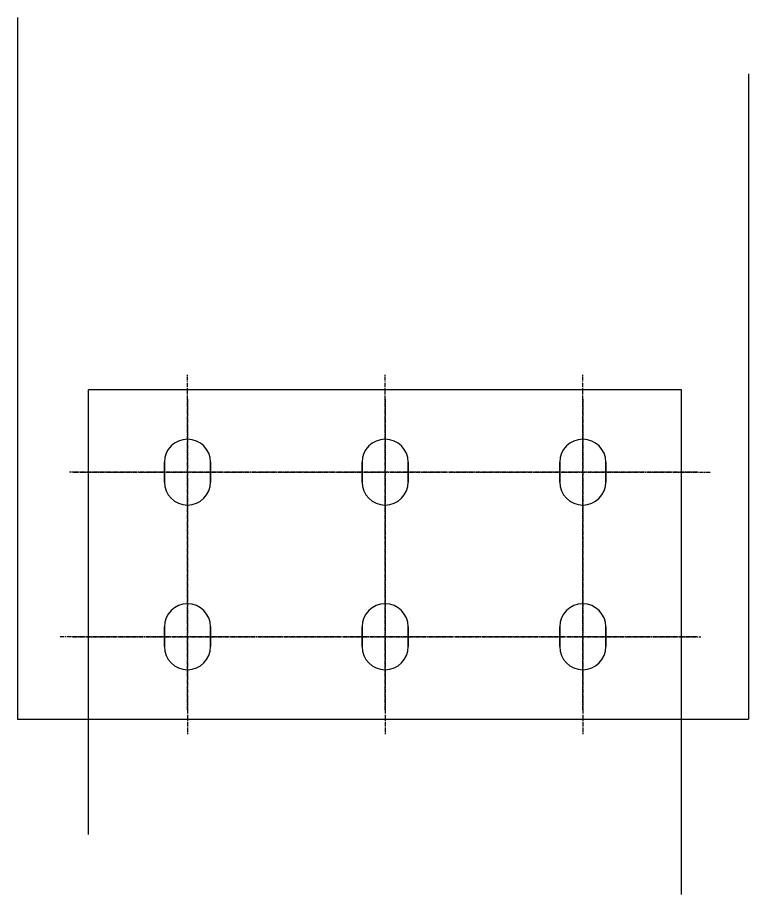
# Model space of a CAD drawing. Header units: millimetres. Extents: x 574498 to 1170950, y -60215 to -53982.
# Drawn here: x 585634.5 to 585856.4, y -56865.3 to -56599 of the extents above; entities that cross this region are included whole.
import ezdxf

# ---------------------------------------------------------------- set-up
doc = ezdxf.new("R2010")
doc.units = ezdxf.units.MM
doc.linetypes.add('CENTER', pattern=[2, 1.25, -0.25, 0.25, -0.25])

msp = doc.modelspace()

# ---------------------------------------------------------------- linework, layer by layer
for p, q in [((585634.52763, -56599.03942), (585634.52763, -56812.09053)), ((585856.39184, -56616.08838), (585856.39184, -56812.09053)), ((585679.09995, -56734.09053), (585679.09995, -56740.09053)), ((585693.09995, -56734.09053), (585693.09995, -56740.09053)), ((585739.09995, -56734.09053), (585739.09995, -56740.09053)), ((585753.09995, -56734.09053), (585753.09995, -56740.09053)), ((585799.09995, -56734.09053), (585799.09995, -56740.09053)), ((585813.09995, -56734.09053), (585813.09995, -56740.09053)), ((585679.09995, -56784.09053), (585679.09995, -56790.09053)), ((585693.09995, -56784.09053), (585693.09995, -56790.09053)), ((585739.09995, -56784.09053), (585739.09995, -56790.09053)), ((585753.09995, -56784.09053), (585753.09995, -56790.09053)), ((585799.09995, -56784.09053), (585799.09995, -56790.09053)), ((585813.09995, -56784.09053), (585813.09995, -56790.09053)), ((585634.52763, -56812.09053), (585856.39184, -56812.09053))]:
    msp.add_line(p, q)
at = {"color": 4, "linetype": 'CENTER'}
for p, q in [((585686.09995, -56809.29617), (585686.09995, -56707.3987)), ((585746.09995, -56809.29617), (585746.09995, -56707.3987)), ((585806.09995, -56809.29617), (585806.09995, -56707.3987)), ((585840.88151, -56737.09053), (585650.28494, -56737.09053)), ((585840.70501, -56787.09053), (585647.18107, -56787.09053))]:
    msp.add_line(p, q, dxfattribs=at)
at = {"color": 4}
for p, q in [((585836.09995, -56712.09053), (585656.09995, -56712.09053)), ((585656.09995, -56847.10292), (585656.09995, -56712.09053)), ((585836.09995, -56865.34196), (585836.09995, -56712.09053)), ((585679.09995, -56740.09053), (585679.09995, -56734.09053)), ((585693.09995, -56740.09053), (585693.09995, -56734.09053)), ((585739.09995, -56740.09053), (585739.09995, -56734.09053)), ((585753.09995, -56740.09053), (585753.09995, -56734.09053)), ((585799.09995, -56740.09053), (585799.09995, -56734.09053)), ((585813.09995, -56740.09053), (585813.09995, -56734.09053)), ((585679.09995, -56790.09053), (585679.09995, -56784.09053)), ((585693.09995, -56790.09053), (585693.09995, -56784.09053)), ((585739.09995, -56790.09053), (585739.09995, -56784.09053)), ((585753.09995, -56790.09053), (585753.09995, -56784.09053)), ((585799.09995, -56790.09053), (585799.09995, -56784.09053)), ((585813.09995, -56790.09053), (585813.09995, -56784.09053))]:
    msp.add_line(p, q, dxfattribs=at)
at = {"color": 1, "linetype": 'CENTER'}
for p, q in [((585686.09995, -56714.88488), (585686.09995, -56816.78236)), ((585746.09995, -56714.88488), (585746.09995, -56816.78236)), ((585806.09995, -56714.88488), (585806.09995, -56816.78236)), ((585651.49489, -56737.09053), (585845.01882, -56737.09053)), ((585651.31839, -56787.09053), (585841.91496, -56787.09053))]:
    msp.add_line(p, q, dxfattribs=at)
for centre, start, end in [((585686.09995, -56734.09053), 0, 180), ((585746.09995, -56734.09053), 0, 180), ((585806.09995, -56734.09053), 0, 180), ((585686.09995, -56740.09053), 180, 0), ((585746.09995, -56740.09053), 180, 0), ((585806.09995, -56740.09053), 180, 0), ((585686.09995, -56784.09053), 0, 180), ((585746.09995, -56784.09053), 0, 180), ((585806.09995, -56784.09053), 0, 180), ((585686.09995, -56790.09053), 180, 0), ((585746.09995, -56790.09053), 180, 0), ((585806.09995, -56790.09053), 180, 0)]:
    msp.add_arc(centre, 7, start, end)
at = {"color": 4}
for centre, start, end in [((585686.09995, -56734.09053), 0, 180), ((585746.09995, -56734.09053), 0, 180), ((585806.09995, -56734.09053), 0, 180), ((585686.09995, -56740.09053), 180, 0), ((585746.09995, -56740.09053), 180, 0), ((585806.09995, -56740.09053), 180, 0), ((585686.09995, -56784.09053), 0, 180), ((585746.09995, -56784.09053), 0, 180), ((585806.09995, -56784.09053), 0, 180), ((585686.09995, -56790.09053), 180, 0), ((585746.09995, -56790.09053), 180, 0), ((585806.09995, -56790.09053), 180, 0)]:
    msp.add_arc(centre, 7, start, end, dxfattribs=at)

doc.saveas('drawing.dxf')
